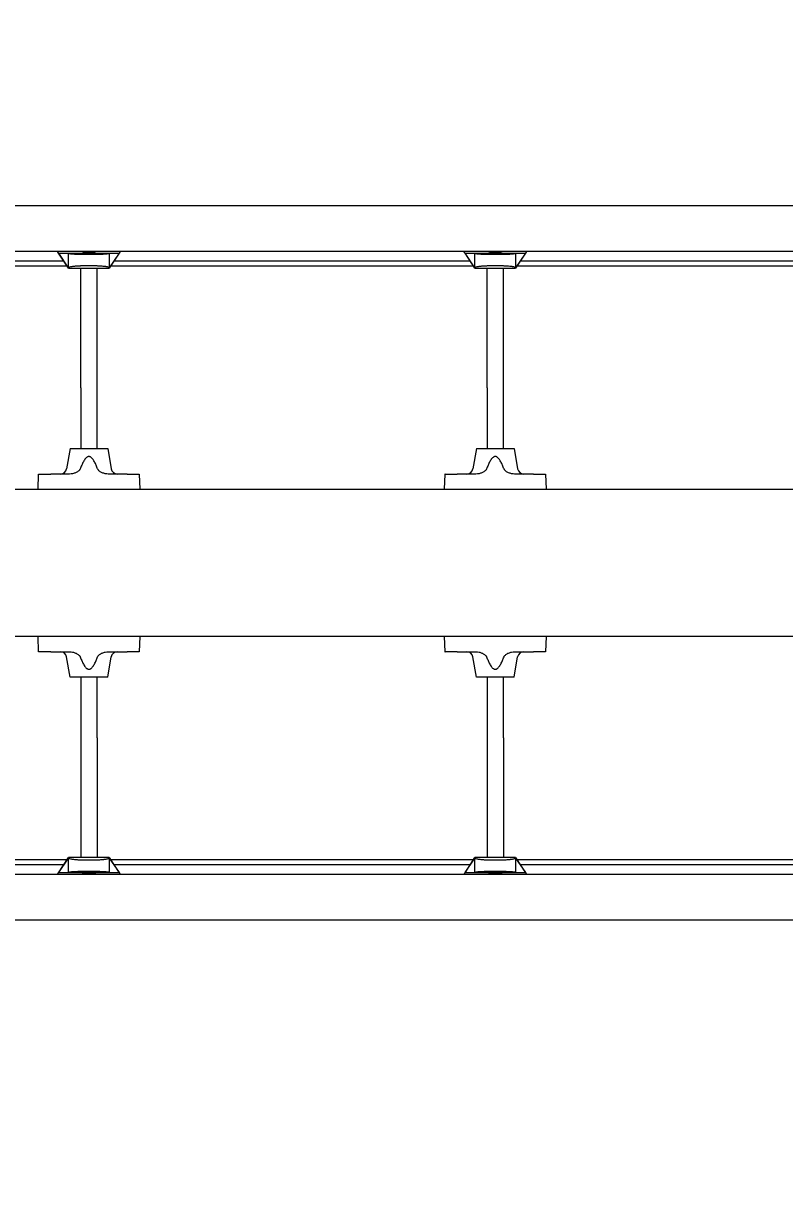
# Model space of a CAD drawing. Extents: x -6675 to 8473, y -8565 to 9458.
# Drawn here: x -1664 to -915, y -226 to 931 of the extents above; entities that cross this region are included whole.
import ezdxf

# ---------------------------------------------------------------- set-up
doc = ezdxf.new("R2010")
doc.units = 0
doc.header["$LTSCALE"] = 5
doc.header["$PDMODE"] = 33
doc.header["$PDSIZE"] = 20
doc.layers.get('Defpoints').update_dxf_attribs({"linetype": 'CONTINUOUS'})
doc.layers.add('Lg_dim', color=7, linetype='CONTINUOUS')
doc.layers.add('Lg_prod', color=40, linetype='CONTINUOUS')
doc.styles.add('LG1', font='arial.ttf', dxfattribs={"height": 185})
doc.dimstyles.new('LG_DIM', dxfattribs={"dimtxt": 185, "dimasz": 120, "dimexe": 50, "dimexo": 1, "dimgap": 50, "dimtad": 0, "dimtih": 1, "dimtoh": 1, "dimdec": 0, "dimrnd": 10, "dimdsep": 46, "dimtxsty": 'LG1', "dimcen": 2.5, "dimclrt": 4, "dimadec": 4, "dimazin": 0, "dimtfac": 1, "dimtdec": 1, "dimtmove": 0, "dimatfit": 3, "dimfxl": 1, "dimtolj": 1, "dimtzin": 0, "dimarcsym": 0})

# ---------------------------------------------------------------- blocks, each defined once
blk = doc.blocks.new('*D5')
at = {"layer": 'Defpoints', "color": 0, "transparency": 16777216}
for p in [(3900, 7859.7), (-2500, -5459.7), (7695.8, -5459.7)]:
    blk.add_point(p, dxfattribs=at)
at = {"layer": 'Lg_dim', "color": 0, "lineweight": -2, "transparency": 16777216}
for p, q in [((3901, 7859.7), (7745.8, 7859.7)), ((7695.8, 7739.7), (7695.8, 3779.3)), ((7695.8, -5339.7), (7695.8, 3130.7)), ((-2499, -5459.7), (7745.8, -5459.7))]:
    blk.add_line(p, q, dxfattribs=at)
at = {"layer": 'Lg_dim', "color": 0, "transparency": 16777216}
for points in [[(7675.8, 7739.7), (7715.8, 7739.7), (7695.8, 7859.7)], [(7675.8, -5339.7), (7715.8, -5339.7), (7695.8, -5459.7)]]:
    blk.add_solid(points, dxfattribs=at)
at = {"layer": 'Lg_dim', "color": 4, "transparency": 16777216, "insert": (7695.8, 3455), "char_height": 185, "attachment_point": 5, "style": 'LG1'}
blk.add_mtext('\\A1;13320 mm\\P [43\'-8 13/16"]', dxfattribs=at)
blk = doc.blocks.new('*D6')
at = {"layer": 'Defpoints', "color": 0, "transparency": 16777216}
for p in [(3300, 5864.7), (-6041.1, -3464.7), (-3100, -3464.7)]:
    blk.add_point(p, dxfattribs=at)
at = {"layer": 'Lg_dim', "color": 0, "lineweight": -2, "transparency": 16777216}
for p, q in [((3299, 5864.7), (-6091.1, 5864.7)), ((-6041.1, 5744.7), (-6041.1, 2570)), ((-6041.1, -3344.7), (-6041.1, 1921.4)), ((-3101, -3464.7), (-6091.1, -3464.7))]:
    blk.add_line(p, q, dxfattribs=at)
at = {"layer": 'Lg_dim', "color": 0, "transparency": 16777216}
for points in [[(-6061.1, 5744.7), (-6021.1, 5744.7), (-6041.1, 5864.7)], [(-6061.1, -3344.7), (-6021.1, -3344.7), (-6041.1, -3464.7)]]:
    blk.add_solid(points, dxfattribs=at)
at = {"layer": 'Lg_dim', "color": 4, "transparency": 16777216, "insert": (-6041.1, 2245.7), "char_height": 185, "attachment_point": 5, "style": 'LG1'}
blk.add_mtext('\\A1;9330 mm\\P [30\'-7 9/16"]', dxfattribs=at)
blk = doc.blocks.new('*D7')
at = {"layer": 'Defpoints', "color": 0, "transparency": 16777216}
for p in [(5382, 8873.4), (-4227.5, -147.5), (5382, -565)]:
    blk.add_point(p, dxfattribs=at)
at = {"layer": 'Lg_dim', "color": 0, "lineweight": -2, "transparency": 16777216}
for p, q in [((-4227.5, -146.5), (-4227.5, 8923.4)), ((5382, -564), (5382, 8923.4)), ((-4107.5, 8873.4), (118.7, 8873.4)), ((5262, 8873.4), (1506.8, 8873.4))]:
    blk.add_line(p, q, dxfattribs=at)
at = {"layer": 'Lg_dim', "color": 0, "transparency": 16777216}
for points in [[(-4107.5, 8893.4), (-4107.5, 8853.4), (-4227.5, 8873.4)], [(5262, 8893.4), (5262, 8853.4), (5382, 8873.4)]]:
    blk.add_solid(points, dxfattribs=at)
at = {"layer": 'Lg_dim', "color": 4, "transparency": 16777216, "insert": (812.7, 8873.4), "char_height": 185, "attachment_point": 5, "style": 'LG1'}
blk.add_mtext('\\A1;9610 mm\\P [31\'-6 5/8"]', dxfattribs=at)

msp = doc.modelspace()

# ---------------------------------------------------------------- linework, layer by layer
at = {"layer": 'Lg_prod', "linetype": 'Continuous', "lineweight": 0}
for p, q in [((-5, 751.5), (-2353.5, 751.5)), ((-5, 706.5), (-2353.5, 706.5)), ((-1629.8, 705), (-1630.8, 706.5)), ((-1569.2, 706.5), (-1570.2, 705)), ((-1229.8, 705), (-1230.8, 706.5)), ((-1169.2, 706.5), (-1170.2, 705)), ((-1624.6, 697), (-1975.4, 697)), ((-1620, 690), (-1629.8, 705)), ((-1629.7, 704.9), (-1629.8, 705)), ((-1629.8, 705), (-1570.2, 705)), ((-1620, 690.5), (-1629.7, 704.9)), ((-1620, 704.7), (-1629.7, 704.9)), ((-1620, 690.5), (-1620, 704.7)), ((-1619.6, 704.6), (-1620, 704.7)), ((-1580, 704.7), (-1580.4, 704.6)), ((-1570.2, 705), (-1580, 690)), ((-1570.3, 704.9), (-1580, 690.5)), ((-1570.3, 704.9), (-1580, 704.7)), ((-1580, 704.7), (-1580, 690.5)), ((-1224.6, 697), (-1575.4, 697)), ((-1570.2, 705), (-1570.3, 704.9)), ((-1220, 690), (-1229.8, 705)), ((-1229.7, 704.9), (-1229.8, 705)), ((-1229.8, 705), (-1170.2, 705)), ((-1220, 690.5), (-1229.7, 704.9)), ((-1220, 704.7), (-1229.7, 704.9)), ((-1220, 690.5), (-1220, 704.7)), ((-1219.6, 704.6), (-1220, 704.7)), ((-1180, 704.7), (-1180.4, 704.6)), ((-1170.2, 705), (-1180, 690)), ((-1170.3, 704.9), (-1180, 690.5)), ((-1170.3, 704.9), (-1180, 704.7)), ((-1180, 704.7), (-1180, 690.5)), ((-824.6, 697), (-1175.4, 697)), ((-1170.2, 705), (-1170.3, 704.9)), ((-1621.3, 692), (-1978.7, 692)), ((-1619.6, 690.9), (-1620, 690.5)), ((-1620, 690), (-1620, 690.5)), ((-1620, 690.5), (-1620, 690.5)), ((-1620, 690), (-1580, 690)), ((-1608, 572.3), (-1608, 690)), ((-1592, 572.3), (-1592, 690)), ((-1580.4, 690.9), (-1580, 690.5)), ((-1580, 690.5), (-1580, 690.5)), ((-1580, 690.5), (-1580, 690)), ((-1221.3, 692), (-1578.7, 692)), ((-1219.6, 690.9), (-1220, 690.5)), ((-1220, 690), (-1220, 690.5)), ((-1220, 690.5), (-1220, 690.5)), ((-1220, 690), (-1180, 690)), ((-1208, 572.3), (-1208, 690)), ((-1192, 572.3), (-1192, 690)), ((-1180.4, 690.9), (-1180, 690.5)), ((-1180, 690.5), (-1180, 690.5)), ((-1180, 690.5), (-1180, 690)), ((-821.3, 692), (-1178.7, 692)), ((-1608, 572.3), (-1608, 512.5)), ((-1592, 512.5), (-1592, 572.3)), ((-1208, 572.3), (-1208, 512.5)), ((-1192, 512.5), (-1192, 572.3)), ((-1618.5, 512.5), (-1622, 492.5)), ((-1618.5, 512.5), (-1600, 512.5)), ((-1600, 512.5), (-1581.5, 512.5)), ((-1581.5, 512.5), (-1578, 492.5)), ((-1218.5, 512.5), (-1222, 492.5)), ((-1218.5, 512.5), (-1200, 512.5)), ((-1200, 512.5), (-1181.5, 512.5)), ((-1181.5, 512.5), (-1178, 492.5)), ((-1650, 472.5), (-1649.5, 487.5)), ((-1619, 487.5), (-1637.5, 487.5)), ((-1562.5, 487.5), (-1581, 487.5)), ((-1550.5, 487.5), (-1550, 472.5)), ((-1250, 472.5), (-1249.5, 487.5)), ((-1219, 487.5), (-1237.5, 487.5)), ((-1162.5, 487.5), (-1181, 487.5)), ((-1150.5, 487.5), (-1150, 472.5)), ((-2242, 472.5), (-158, 472.5)), ((-158, 327.5), (-2242, 327.5)), ((-1649.5, 312.5), (-1650, 327.5)), ((-1550, 327.5), (-1550.5, 312.5)), ((-1249.5, 312.5), (-1250, 327.5)), ((-1150, 327.5), (-1150.5, 312.5)), ((-1637.5, 312.5), (-1619, 312.5)), ((-1581, 312.5), (-1562.5, 312.5)), ((-1237.5, 312.5), (-1219, 312.5)), ((-1181, 312.5), (-1162.5, 312.5)), ((-1618.5, 287.5), (-1622, 307.5)), ((-1581.5, 287.5), (-1578, 307.5)), ((-1218.5, 287.5), (-1222, 307.5)), ((-1181.5, 287.5), (-1178, 307.5)), ((-1600, 287.5), (-1618.5, 287.5)), ((-1608, 287.5), (-1608, 227.7)), ((-1581.5, 287.5), (-1600, 287.5)), ((-1592, 227.7), (-1592, 287.5)), ((-1200, 287.5), (-1218.5, 287.5)), ((-1208, 287.5), (-1208, 227.7)), ((-1181.5, 287.5), (-1200, 287.5)), ((-1192, 227.7), (-1192, 287.5)), ((-1608, 227.7), (-1608, 110)), ((-1592, 227.7), (-1592, 110)), ((-1208, 227.7), (-1208, 110)), ((-1192, 227.7), (-1192, 110)), ((-1978.7, 108), (-1621.3, 108)), ((-1629.8, 95), (-1620, 110)), ((-1629.7, 95.1), (-1620, 109.5)), ((-1580, 110), (-1620, 110)), ((-1620, 109.5), (-1620, 110)), ((-1620, 95.3), (-1620, 109.5)), ((-1619.6, 109.1), (-1620, 109.5)), ((-1620, 109.5), (-1620, 109.5)), ((-1580.4, 109.1), (-1580, 109.5)), ((-1580, 110), (-1570.2, 95)), ((-1580, 110), (-1580, 109.5)), ((-1580, 109.5), (-1580, 95.3)), ((-1580, 109.5), (-1570.3, 95.1)), ((-1580, 109.5), (-1580, 109.5)), ((-1578.7, 108), (-1221.3, 108)), ((-1229.8, 95), (-1220, 110)), ((-1229.7, 95.1), (-1220, 109.5)), ((-1180, 110), (-1220, 110)), ((-1220, 109.5), (-1220, 110)), ((-1220, 95.3), (-1220, 109.5)), ((-1219.6, 109.1), (-1220, 109.5)), ((-1220, 109.5), (-1220, 109.5)), ((-1180.4, 109.1), (-1180, 109.5)), ((-1180, 110), (-1170.2, 95)), ((-1180, 110), (-1180, 109.5)), ((-1180, 109.5), (-1180, 95.3)), ((-1180, 109.5), (-1170.3, 95.1)), ((-1180, 109.5), (-1180, 109.5)), ((-1178.7, 108), (-821.3, 108)), ((-2353.5, 93.5), (-5, 93.5)), ((-1975.4, 103), (-1624.6, 103)), ((-1630.8, 93.5), (-1629.8, 95)), ((-1629.8, 95), (-1629.7, 95.1)), ((-1570.2, 95), (-1629.8, 95)), ((-1629.7, 95.1), (-1620, 95.3)), ((-1620, 95.3), (-1619.6, 95.4)), ((-1580.4, 95.4), (-1580, 95.3)), ((-1580, 95.3), (-1570.3, 95.1)), ((-1575.4, 103), (-1224.6, 103)), ((-1570.3, 95.1), (-1570.2, 95)), ((-1570.2, 95), (-1569.2, 93.5)), ((-1230.8, 93.5), (-1229.8, 95)), ((-1229.8, 95), (-1229.7, 95.1)), ((-1170.2, 95), (-1229.8, 95)), ((-1229.7, 95.1), (-1220, 95.3)), ((-1220, 95.3), (-1219.6, 95.4)), ((-1180.4, 95.4), (-1180, 95.3)), ((-1180, 95.3), (-1170.3, 95.1)), ((-1175.4, 103), (-824.6, 103)), ((-1170.3, 95.1), (-1170.2, 95)), ((-1170.2, 95), (-1169.2, 93.5)), ((-2353.5, 48.5), (-5, 48.5))]:
    msp.add_line(p, q, dxfattribs=at)
for centre, radius, start, end in [((-1600, 721), 16, 245.0691, 270), ((-1600, 721), 15.5, 249.2942, 270), ((-1600, 721), 15.5, 270, 290.7058), ((-1600, 721), 16, 270, 294.9309), ((-1200, 721), 16, 245.0691, 270), ((-1200, 721), 15.5, 249.2942, 270), ((-1200, 721), 15.5, 270, 290.7058), ((-1200, 721), 16, 270, 294.9309), ((-1627.9, 493.5), 6, 270, 350), ((-1572.1, 493.5), 6, 190, 270), ((-1227.9, 493.5), 6, 270, 350), ((-1172.1, 493.5), 6, 190, 270), ((-1627.9, 306.5), 6, 10, 90), ((-1572.1, 306.5), 6, 90, 170), ((-1227.9, 306.5), 6, 10, 90), ((-1172.1, 306.5), 6, 90, 170), ((-1600, 79), 16, 90, 114.9309), ((-1600, 79), 15.5, 90, 110.7058), ((-1600, 79), 16, 65.0691, 90), ((-1600, 79), 15.5, 69.2942, 90), ((-1200, 79), 16, 90, 114.9309), ((-1200, 79), 15.5, 90, 110.7058), ((-1200, 79), 16, 65.0691, 90), ((-1200, 79), 15.5, 69.2942, 90)]:
    msp.add_arc(centre, radius, start, end, dxfattribs=at)
for points, knots in [([(-1619.6, 704.6), (-1619.5, 704.5), (-1619.3, 704.5), (-1618.8, 704.4), (-1618.5, 704.4), (-1617.8, 704.3), (-1617.3, 704.3), (-1616.4, 704.2), (-1615.8, 704.1), (-1614.5, 704.1), (-1613.8, 704), (-1612.5, 704), (-1612.1, 704), (-1611.1, 703.9), (-1610.6, 703.9), (-1609.4, 703.9), (-1608.8, 703.9), (-1607.8, 703.9), (-1607.4, 703.8), (-1606.7, 703.8), (-1606.3, 703.8), (-1605.4, 703.8), (-1605, 703.8), (-1604.1, 703.8), (-1603.6, 703.8), (-1602.7, 703.8), (-1602.1, 703.8), (-1601.3, 703.8), (-1601.1, 703.8), (-1600.5, 703.8), (-1600.3, 703.8), (-1600, 703.8)], [0.01047501, 0.01047501, 0.01047501, 0.01047501, 0.01693541, 0.01693541, 0.02339581, 0.02339581, 0.02985621, 0.02985621, 0.03631661, 0.03631661, 0.04277702, 0.04277702, 0.04600722, 0.04600722, 0.04923742, 0.04923742, 0.05246762, 0.05246762, 0.05408272, 0.05408272, 0.05569782, 0.05569782, 0.05731292, 0.05731292, 0.05892802, 0.05892802, 0.06054312, 0.06054312, 0.06135067, 0.06135067, 0.06215822, 0.06215822, 0.06215822, 0.06215822]), ([(-1600, 703.8), (-1599.7, 703.8), (-1599.5, 703.8), (-1598.9, 703.8), (-1598.6, 703.8), (-1597.8, 703.8), (-1597.3, 703.8), (-1596.6, 703.8), (-1596.3, 703.8), (-1595.9, 703.8), (-1595.6, 703.8), (-1594.9, 703.8), (-1594.5, 703.8), (-1593.7, 703.8), (-1593.3, 703.8), (-1592.5, 703.8), (-1592.2, 703.9), (-1591.2, 703.9), (-1590.5, 703.9), (-1589.4, 703.9), (-1588.9, 703.9), (-1587.9, 704), (-1587.4, 704), (-1586.2, 704), (-1585.4, 704.1), (-1584.2, 704.1), (-1583.6, 704.2), (-1582.9, 704.2), (-1582.7, 704.3), (-1582.2, 704.3), (-1582.1, 704.3), (-1581.2, 704.4), (-1580.7, 704.5), (-1580.4, 704.6)], [0.06215822, 0.06215822, 0.06215822, 0.06215822, 0.0629713, 0.0629713, 0.06378437, 0.06378437, 0.06541052, 0.06541052, 0.0662236, 0.0662236, 0.06703667, 0.06703667, 0.06866282, 0.06866282, 0.07028897, 0.07028897, 0.07191512, 0.07191512, 0.07516742, 0.07516742, 0.07841972, 0.07841972, 0.08167202, 0.08167202, 0.08817662, 0.08817662, 0.09468122, 0.09468122, 0.09793352, 0.09793352, 0.10118582, 0.10118582, 0.11419502, 0.11419502, 0.11419502, 0.11419502]), ([(-1219.6, 704.6), (-1219.5, 704.5), (-1219.3, 704.5), (-1218.8, 704.4), (-1218.5, 704.4), (-1217.8, 704.3), (-1217.3, 704.3), (-1216.4, 704.2), (-1215.8, 704.1), (-1214.5, 704.1), (-1213.8, 704), (-1212.5, 704), (-1212.1, 704), (-1211.1, 703.9), (-1210.6, 703.9), (-1209.4, 703.9), (-1208.8, 703.9), (-1207.8, 703.9), (-1207.4, 703.8), (-1206.7, 703.8), (-1206.3, 703.8), (-1205.4, 703.8), (-1205, 703.8), (-1204.1, 703.8), (-1203.6, 703.8), (-1202.7, 703.8), (-1202.1, 703.8), (-1201.3, 703.8), (-1201.1, 703.8), (-1200.5, 703.8), (-1200.3, 703.8), (-1200, 703.8)], [0.01047501, 0.01047501, 0.01047501, 0.01047501, 0.01693541, 0.01693541, 0.02339581, 0.02339581, 0.02985621, 0.02985621, 0.03631661, 0.03631661, 0.04277702, 0.04277702, 0.04600722, 0.04600722, 0.04923742, 0.04923742, 0.05246762, 0.05246762, 0.05408272, 0.05408272, 0.05569782, 0.05569782, 0.05731292, 0.05731292, 0.05892802, 0.05892802, 0.06054312, 0.06054312, 0.06135067, 0.06135067, 0.06215822, 0.06215822, 0.06215822, 0.06215822]), ([(-1200, 703.8), (-1199.7, 703.8), (-1199.5, 703.8), (-1198.9, 703.8), (-1198.6, 703.8), (-1197.8, 703.8), (-1197.3, 703.8), (-1196.6, 703.8), (-1196.3, 703.8), (-1195.9, 703.8), (-1195.6, 703.8), (-1194.9, 703.8), (-1194.5, 703.8), (-1193.7, 703.8), (-1193.3, 703.8), (-1192.5, 703.8), (-1192.2, 703.9), (-1191.2, 703.9), (-1190.5, 703.9), (-1189.4, 703.9), (-1188.9, 703.9), (-1187.9, 704), (-1187.4, 704), (-1186.2, 704), (-1185.4, 704.1), (-1184.2, 704.1), (-1183.6, 704.2), (-1182.9, 704.2), (-1182.7, 704.3), (-1182.2, 704.3), (-1182.1, 704.3), (-1181.2, 704.4), (-1180.7, 704.5), (-1180.4, 704.6)], [0.06215822, 0.06215822, 0.06215822, 0.06215822, 0.0629713, 0.0629713, 0.06378437, 0.06378437, 0.06541052, 0.06541052, 0.0662236, 0.0662236, 0.06703667, 0.06703667, 0.06866282, 0.06866282, 0.07028897, 0.07028897, 0.07191512, 0.07191512, 0.07516742, 0.07516742, 0.07841972, 0.07841972, 0.08167202, 0.08167202, 0.08817662, 0.08817662, 0.09468122, 0.09468122, 0.09793352, 0.09793352, 0.10118582, 0.10118582, 0.11419502, 0.11419502, 0.11419502, 0.11419502]), ([(-1600, 692.4), (-1600.5, 692.4), (-1601.1, 692.4), (-1601.9, 692.4), (-1602.1, 692.4), (-1602.7, 692.4), (-1602.9, 692.4), (-1603.6, 692.4), (-1604.1, 692.4), (-1604.8, 692.4), (-1605, 692.4), (-1605.5, 692.4), (-1605.7, 692.4), (-1606.7, 692.3), (-1607.4, 692.3), (-1608.5, 692.3), (-1608.8, 692.2), (-1609.4, 692.2), (-1609.7, 692.2), (-1610.6, 692.2), (-1611.1, 692.1), (-1612.1, 692.1), (-1612.5, 692), (-1613.4, 692), (-1613.8, 691.9), (-1614.5, 691.8), (-1614.8, 691.8), (-1615.8, 691.7), (-1616.4, 691.6), (-1617.3, 691.5), (-1617.8, 691.4), (-1618.8, 691.2), (-1619.3, 691), (-1619.6, 690.9)], [0.06175443, 0.06175443, 0.06175443, 0.06175443, 0.06334678, 0.06334678, 0.06414295, 0.06414295, 0.06493913, 0.06493913, 0.06653147, 0.06653147, 0.06732765, 0.06732765, 0.06812382, 0.06812382, 0.07130852, 0.07130852, 0.07290086, 0.07290086, 0.07449321, 0.07449321, 0.0776779, 0.0776779, 0.0808626, 0.0808626, 0.08404729, 0.08404729, 0.08723199, 0.08723199, 0.09360138, 0.09360138, 0.09997077, 0.09997077, 0.11270954, 0.11270954, 0.11270954, 0.11270954]), ([(-1580.4, 690.9), (-1580.7, 691), (-1581.2, 691.2), (-1582.2, 691.4), (-1582.6, 691.5), (-1583.4, 691.6), (-1583.6, 691.6), (-1584.2, 691.7), (-1584.5, 691.7), (-1585.4, 691.8), (-1586.2, 691.9), (-1587.4, 692), (-1587.9, 692.1), (-1588.8, 692.1), (-1589.4, 692.2), (-1590.2, 692.2), (-1590.5, 692.2), (-1591.1, 692.2), (-1591.5, 692.3), (-1592.5, 692.3), (-1593.2, 692.3), (-1594.5, 692.4), (-1594.9, 692.4), (-1595.8, 692.4), (-1596.3, 692.4), (-1597.1, 692.4), (-1597.3, 692.4), (-1597.8, 692.4), (-1598.1, 692.4), (-1598.6, 692.4), (-1598.9, 692.4), (-1599.4, 692.4), (-1599.7, 692.4), (-1600, 692.4)], [0.01043898, 0.01043898, 0.01043898, 0.01043898, 0.02326784, 0.02326784, 0.02968227, 0.02968227, 0.03288949, 0.03288949, 0.03609671, 0.03609671, 0.04251114, 0.04251114, 0.04571835, 0.04571835, 0.04892557, 0.04892557, 0.05052918, 0.05052918, 0.05213278, 0.05213278, 0.05534, 0.05534, 0.05694361, 0.05694361, 0.05854722, 0.05854722, 0.05934902, 0.05934902, 0.06015082, 0.06015082, 0.06095263, 0.06095263, 0.06175443, 0.06175443, 0.06175443, 0.06175443]), ([(-1200, 692.4), (-1200.5, 692.4), (-1201.1, 692.4), (-1201.9, 692.4), (-1202.1, 692.4), (-1202.7, 692.4), (-1202.9, 692.4), (-1203.6, 692.4), (-1204.1, 692.4), (-1204.8, 692.4), (-1205, 692.4), (-1205.5, 692.4), (-1205.7, 692.4), (-1206.7, 692.3), (-1207.4, 692.3), (-1208.5, 692.3), (-1208.8, 692.2), (-1209.4, 692.2), (-1209.7, 692.2), (-1210.6, 692.2), (-1211.1, 692.1), (-1212.1, 692.1), (-1212.5, 692), (-1213.4, 692), (-1213.8, 691.9), (-1214.5, 691.8), (-1214.8, 691.8), (-1215.8, 691.7), (-1216.4, 691.6), (-1217.3, 691.5), (-1217.8, 691.4), (-1218.8, 691.2), (-1219.3, 691), (-1219.6, 690.9)], [0.06175443, 0.06175443, 0.06175443, 0.06175443, 0.06334678, 0.06334678, 0.06414295, 0.06414295, 0.06493913, 0.06493913, 0.06653147, 0.06653147, 0.06732765, 0.06732765, 0.06812382, 0.06812382, 0.07130852, 0.07130852, 0.07290086, 0.07290086, 0.07449321, 0.07449321, 0.0776779, 0.0776779, 0.0808626, 0.0808626, 0.08404729, 0.08404729, 0.08723199, 0.08723199, 0.09360138, 0.09360138, 0.09997077, 0.09997077, 0.11270954, 0.11270954, 0.11270954, 0.11270954]), ([(-1180.4, 690.9), (-1180.7, 691), (-1181.2, 691.2), (-1182.2, 691.4), (-1182.6, 691.5), (-1183.4, 691.6), (-1183.6, 691.6), (-1184.2, 691.7), (-1184.5, 691.7), (-1185.4, 691.8), (-1186.2, 691.9), (-1187.4, 692), (-1187.9, 692.1), (-1188.8, 692.1), (-1189.4, 692.2), (-1190.2, 692.2), (-1190.5, 692.2), (-1191.1, 692.2), (-1191.5, 692.3), (-1192.5, 692.3), (-1193.2, 692.3), (-1194.5, 692.4), (-1194.9, 692.4), (-1195.8, 692.4), (-1196.3, 692.4), (-1197.1, 692.4), (-1197.3, 692.4), (-1197.8, 692.4), (-1198.1, 692.4), (-1198.6, 692.4), (-1198.9, 692.4), (-1199.4, 692.4), (-1199.7, 692.4), (-1200, 692.4)], [0.01043898, 0.01043898, 0.01043898, 0.01043898, 0.02326784, 0.02326784, 0.02968227, 0.02968227, 0.03288949, 0.03288949, 0.03609671, 0.03609671, 0.04251114, 0.04251114, 0.04571835, 0.04571835, 0.04892557, 0.04892557, 0.05052918, 0.05052918, 0.05213278, 0.05213278, 0.05534, 0.05534, 0.05694361, 0.05694361, 0.05854722, 0.05854722, 0.05934902, 0.05934902, 0.06015082, 0.06015082, 0.06095263, 0.06095263, 0.06175443, 0.06175443, 0.06175443, 0.06175443]), ([(-1600, 504.7), (-1600.2, 504.7), (-1600.3, 504.7), (-1600.7, 504.6), (-1600.8, 504.6), (-1601.1, 504.5), (-1601.3, 504.4), (-1601.6, 504.3), (-1601.7, 504.2), (-1602.1, 503.9), (-1602.4, 503.7), (-1602.9, 503.3), (-1603.1, 503), (-1603.7, 502.3), (-1604.1, 501.8), (-1604.8, 500.7), (-1605.1, 500.1), (-1606.1, 498.4), (-1606.6, 497.2), (-1607.6, 494.9), (-1608.1, 493.7), (-1608.6, 492.5)], [0.0215087, 0.0215087, 0.0215087, 0.0215087, 0.02199305, 0.02199305, 0.0224774, 0.0224774, 0.02296175, 0.02296175, 0.0234461, 0.0234461, 0.0244148, 0.0244148, 0.0253835, 0.0253835, 0.0273209, 0.0273209, 0.0292583, 0.0292583, 0.0331331, 0.0331331, 0.03700791, 0.03700791, 0.03700791, 0.03700791]), ([(-1591.4, 492.5), (-1591.9, 493.7), (-1592.4, 494.9), (-1593.4, 497.3), (-1593.9, 498.4), (-1594.9, 500.1), (-1595.2, 500.7), (-1595.7, 501.5), (-1595.9, 501.8), (-1596.3, 502.3), (-1596.5, 502.5), (-1596.9, 503), (-1597.1, 503.3), (-1597.6, 503.7), (-1597.9, 503.9), (-1598.4, 504.3), (-1598.7, 504.4), (-1599.2, 504.6), (-1599.4, 504.6), (-1599.7, 504.7), (-1599.8, 504.7), (-1600, 504.7)], [0.0059664, 0.0059664, 0.0059664, 0.0059664, 0.00985198, 0.00985198, 0.01373755, 0.01373755, 0.01568034, 0.01568034, 0.01665173, 0.01665173, 0.01762312, 0.01762312, 0.01859452, 0.01859452, 0.01956591, 0.01956591, 0.0205373, 0.0205373, 0.021023, 0.021023, 0.0215087, 0.0215087, 0.0215087, 0.0215087]), ([(-1200, 504.7), (-1200.2, 504.7), (-1200.3, 504.7), (-1200.7, 504.6), (-1200.8, 504.6), (-1201.1, 504.5), (-1201.3, 504.4), (-1201.6, 504.3), (-1201.7, 504.2), (-1202.1, 503.9), (-1202.4, 503.7), (-1202.9, 503.3), (-1203.1, 503), (-1203.7, 502.3), (-1204.1, 501.8), (-1204.8, 500.7), (-1205.1, 500.1), (-1206.1, 498.4), (-1206.6, 497.2), (-1207.6, 494.9), (-1208.1, 493.7), (-1208.6, 492.5)], [0.0215087, 0.0215087, 0.0215087, 0.0215087, 0.02199305, 0.02199305, 0.0224774, 0.0224774, 0.02296175, 0.02296175, 0.0234461, 0.0234461, 0.0244148, 0.0244148, 0.0253835, 0.0253835, 0.0273209, 0.0273209, 0.0292583, 0.0292583, 0.0331331, 0.0331331, 0.03700791, 0.03700791, 0.03700791, 0.03700791]), ([(-1191.4, 492.5), (-1191.9, 493.7), (-1192.4, 494.9), (-1193.4, 497.3), (-1193.9, 498.4), (-1194.9, 500.1), (-1195.2, 500.7), (-1195.7, 501.5), (-1195.9, 501.8), (-1196.3, 502.3), (-1196.5, 502.5), (-1196.9, 503), (-1197.1, 503.3), (-1197.6, 503.7), (-1197.9, 503.9), (-1198.4, 504.3), (-1198.7, 504.4), (-1199.2, 504.6), (-1199.4, 504.6), (-1199.7, 504.7), (-1199.8, 504.7), (-1200, 504.7)], [0.0059664, 0.0059664, 0.0059664, 0.0059664, 0.00985198, 0.00985198, 0.01373755, 0.01373755, 0.01568034, 0.01568034, 0.01665173, 0.01665173, 0.01762312, 0.01762312, 0.01859452, 0.01859452, 0.01956591, 0.01956591, 0.0205373, 0.0205373, 0.021023, 0.021023, 0.0215087, 0.0215087, 0.0215087, 0.0215087]), ([(-1608.6, 492.5), (-1608.6, 492.2), (-1608.8, 492), (-1609, 491.6), (-1609.2, 491.4), (-1609.7, 490.8), (-1610.1, 490.5), (-1610.9, 489.9), (-1611.4, 489.6), (-1612.2, 489.1), (-1612.7, 488.9), (-1613.6, 488.5), (-1614.1, 488.4), (-1615, 488.1), (-1615.5, 487.9), (-1617, 487.6), (-1618, 487.5), (-1619, 487.5)], [0, 0, 0, 0, 0.00075467, 0.00075467, 0.00150935, 0.00150935, 0.0030187, 0.0030187, 0.00452805, 0.00452805, 0.00603739, 0.00603739, 0.00754674, 0.00754674, 0.00905609, 0.00905609, 0.01207479, 0.01207479, 0.01207479, 0.01207479]), ([(-1581, 487.5), (-1582, 487.5), (-1583, 487.6), (-1584.5, 487.9), (-1585, 488.1), (-1585.9, 488.4), (-1586.4, 488.5), (-1587.3, 488.9), (-1587.8, 489.1), (-1588.6, 489.6), (-1589.1, 489.9), (-1589.9, 490.5), (-1590.3, 490.8), (-1590.8, 491.4), (-1590.9, 491.6), (-1591.2, 492), (-1591.4, 492.2), (-1591.4, 492.5)], [0, 0, 0, 0, 0.00300119, 0.00300119, 0.00450179, 0.00450179, 0.00600239, 0.00600239, 0.00750298, 0.00750298, 0.00900358, 0.00900358, 0.01050418, 0.01050418, 0.01125447, 0.01125447, 0.01200477, 0.01200477, 0.01200477, 0.01200477]), ([(-1208.6, 492.5), (-1208.6, 492.2), (-1208.8, 492), (-1209, 491.6), (-1209.2, 491.4), (-1209.7, 490.8), (-1210.1, 490.5), (-1210.9, 489.9), (-1211.4, 489.6), (-1212.2, 489.1), (-1212.7, 488.9), (-1213.6, 488.5), (-1214.1, 488.4), (-1215, 488.1), (-1215.5, 487.9), (-1217, 487.6), (-1218, 487.5), (-1219, 487.5)], [0, 0, 0, 0, 0.00075467, 0.00075467, 0.00150935, 0.00150935, 0.0030187, 0.0030187, 0.00452805, 0.00452805, 0.00603739, 0.00603739, 0.00754674, 0.00754674, 0.00905609, 0.00905609, 0.01207479, 0.01207479, 0.01207479, 0.01207479]), ([(-1181, 487.5), (-1182, 487.5), (-1183, 487.6), (-1184.5, 487.9), (-1185, 488.1), (-1185.9, 488.4), (-1186.4, 488.5), (-1187.3, 488.9), (-1187.8, 489.1), (-1188.6, 489.6), (-1189.1, 489.9), (-1189.9, 490.5), (-1190.3, 490.8), (-1190.8, 491.4), (-1190.9, 491.6), (-1191.2, 492), (-1191.4, 492.2), (-1191.4, 492.5)], [0, 0, 0, 0, 0.00300119, 0.00300119, 0.00450179, 0.00450179, 0.00600239, 0.00600239, 0.00750298, 0.00750298, 0.00900358, 0.00900358, 0.01050418, 0.01050418, 0.01125447, 0.01125447, 0.01200477, 0.01200477, 0.01200477, 0.01200477]), ([(-1619, 312.5), (-1618, 312.5), (-1617, 312.4), (-1615.5, 312.1), (-1615, 311.9), (-1614.1, 311.6), (-1613.6, 311.5), (-1612.7, 311.1), (-1612.2, 310.9), (-1611.4, 310.4), (-1610.9, 310.1), (-1610.1, 309.5), (-1609.7, 309.2), (-1609.2, 308.6), (-1609.1, 308.4), (-1608.8, 308), (-1608.6, 307.8), (-1608.6, 307.5)], [0, 0, 0, 0, 0.00300119, 0.00300119, 0.00450179, 0.00450179, 0.00600239, 0.00600239, 0.00750298, 0.00750298, 0.00900358, 0.00900358, 0.01050418, 0.01050418, 0.01125447, 0.01125447, 0.01200477, 0.01200477, 0.01200477, 0.01200477]), ([(-1591.4, 307.5), (-1591.4, 307.8), (-1591.2, 308), (-1591, 308.4), (-1590.8, 308.6), (-1590.3, 309.2), (-1589.9, 309.5), (-1589.1, 310.1), (-1588.6, 310.4), (-1587.8, 310.9), (-1587.3, 311.1), (-1586.4, 311.5), (-1585.9, 311.6), (-1585, 311.9), (-1584.5, 312.1), (-1583, 312.4), (-1582, 312.5), (-1581, 312.5)], [0, 0, 0, 0, 0.00075467, 0.00075467, 0.00150935, 0.00150935, 0.0030187, 0.0030187, 0.00452805, 0.00452805, 0.00603739, 0.00603739, 0.00754674, 0.00754674, 0.00905609, 0.00905609, 0.01207479, 0.01207479, 0.01207479, 0.01207479]), ([(-1219, 312.5), (-1218, 312.5), (-1217, 312.4), (-1215.5, 312.1), (-1215, 311.9), (-1214.1, 311.6), (-1213.6, 311.5), (-1212.7, 311.1), (-1212.2, 310.9), (-1211.4, 310.4), (-1210.9, 310.1), (-1210.1, 309.5), (-1209.7, 309.2), (-1209.2, 308.6), (-1209.1, 308.4), (-1208.8, 308), (-1208.6, 307.8), (-1208.6, 307.5)], [0, 0, 0, 0, 0.00300119, 0.00300119, 0.00450179, 0.00450179, 0.00600239, 0.00600239, 0.00750298, 0.00750298, 0.00900358, 0.00900358, 0.01050418, 0.01050418, 0.01125447, 0.01125447, 0.01200477, 0.01200477, 0.01200477, 0.01200477]), ([(-1191.4, 307.5), (-1191.4, 307.8), (-1191.2, 308), (-1191, 308.4), (-1190.8, 308.6), (-1190.3, 309.2), (-1189.9, 309.5), (-1189.1, 310.1), (-1188.6, 310.4), (-1187.8, 310.9), (-1187.3, 311.1), (-1186.4, 311.5), (-1185.9, 311.6), (-1185, 311.9), (-1184.5, 312.1), (-1183, 312.4), (-1182, 312.5), (-1181, 312.5)], [0, 0, 0, 0, 0.00075467, 0.00075467, 0.00150935, 0.00150935, 0.0030187, 0.0030187, 0.00452805, 0.00452805, 0.00603739, 0.00603739, 0.00754674, 0.00754674, 0.00905609, 0.00905609, 0.01207479, 0.01207479, 0.01207479, 0.01207479]), ([(-1608.6, 307.5), (-1608.1, 306.3), (-1607.6, 305.1), (-1606.6, 302.7), (-1606.1, 301.6), (-1605.1, 299.9), (-1604.8, 299.3), (-1604.3, 298.5), (-1604.1, 298.2), (-1603.7, 297.7), (-1603.5, 297.5), (-1603.1, 297), (-1602.9, 296.7), (-1602.4, 296.3), (-1602.1, 296.1), (-1601.6, 295.7), (-1601.3, 295.6), (-1600.8, 295.4), (-1600.6, 295.4), (-1600.3, 295.3), (-1600.2, 295.3), (-1600, 295.3)], [0.0059664, 0.0059664, 0.0059664, 0.0059664, 0.00985198, 0.00985198, 0.01373755, 0.01373755, 0.01568034, 0.01568034, 0.01665173, 0.01665173, 0.01762312, 0.01762312, 0.01859452, 0.01859452, 0.01956591, 0.01956591, 0.0205373, 0.0205373, 0.021023, 0.021023, 0.0215087, 0.0215087, 0.0215087, 0.0215087]), ([(-1600, 295.3), (-1599.8, 295.3), (-1599.7, 295.3), (-1599.3, 295.4), (-1599.2, 295.4), (-1598.9, 295.5), (-1598.7, 295.6), (-1598.4, 295.7), (-1598.3, 295.8), (-1597.9, 296.1), (-1597.6, 296.3), (-1597.1, 296.7), (-1596.9, 297), (-1596.3, 297.7), (-1595.9, 298.2), (-1595.2, 299.3), (-1594.9, 299.9), (-1593.9, 301.6), (-1593.4, 302.8), (-1592.4, 305.1), (-1591.9, 306.3), (-1591.4, 307.5)], [0.0215087, 0.0215087, 0.0215087, 0.0215087, 0.02199305, 0.02199305, 0.0224774, 0.0224774, 0.02296175, 0.02296175, 0.0234461, 0.0234461, 0.0244148, 0.0244148, 0.0253835, 0.0253835, 0.0273209, 0.0273209, 0.0292583, 0.0292583, 0.0331331, 0.0331331, 0.03700791, 0.03700791, 0.03700791, 0.03700791]), ([(-1208.6, 307.5), (-1208.1, 306.3), (-1207.6, 305.1), (-1206.6, 302.7), (-1206.1, 301.6), (-1205.1, 299.9), (-1204.8, 299.3), (-1204.3, 298.5), (-1204.1, 298.2), (-1203.7, 297.7), (-1203.5, 297.5), (-1203.1, 297), (-1202.9, 296.7), (-1202.4, 296.3), (-1202.1, 296.1), (-1201.6, 295.7), (-1201.3, 295.6), (-1200.8, 295.4), (-1200.6, 295.4), (-1200.3, 295.3), (-1200.2, 295.3), (-1200, 295.3)], [0.0059664, 0.0059664, 0.0059664, 0.0059664, 0.00985198, 0.00985198, 0.01373755, 0.01373755, 0.01568034, 0.01568034, 0.01665173, 0.01665173, 0.01762312, 0.01762312, 0.01859452, 0.01859452, 0.01956591, 0.01956591, 0.0205373, 0.0205373, 0.021023, 0.021023, 0.0215087, 0.0215087, 0.0215087, 0.0215087]), ([(-1200, 295.3), (-1199.8, 295.3), (-1199.7, 295.3), (-1199.3, 295.4), (-1199.2, 295.4), (-1198.9, 295.5), (-1198.7, 295.6), (-1198.4, 295.7), (-1198.3, 295.8), (-1197.9, 296.1), (-1197.6, 296.3), (-1197.1, 296.7), (-1196.9, 297), (-1196.3, 297.7), (-1195.9, 298.2), (-1195.2, 299.3), (-1194.9, 299.9), (-1193.9, 301.6), (-1193.4, 302.8), (-1192.4, 305.1), (-1191.9, 306.3), (-1191.4, 307.5)], [0.0215087, 0.0215087, 0.0215087, 0.0215087, 0.02199305, 0.02199305, 0.0224774, 0.0224774, 0.02296175, 0.02296175, 0.0234461, 0.0234461, 0.0244148, 0.0244148, 0.0253835, 0.0253835, 0.0273209, 0.0273209, 0.0292583, 0.0292583, 0.0331331, 0.0331331, 0.03700791, 0.03700791, 0.03700791, 0.03700791]), ([(-1619.6, 109.1), (-1619.3, 109), (-1618.8, 108.8), (-1617.8, 108.6), (-1617.4, 108.5), (-1616.6, 108.4), (-1616.4, 108.4), (-1615.8, 108.3), (-1615.5, 108.3), (-1614.6, 108.2), (-1613.8, 108.1), (-1612.6, 108), (-1612.1, 107.9), (-1611.2, 107.9), (-1610.6, 107.8), (-1609.8, 107.8), (-1609.5, 107.8), (-1608.9, 107.8), (-1608.5, 107.7), (-1607.5, 107.7), (-1606.8, 107.7), (-1605.5, 107.6), (-1605.1, 107.6), (-1604.2, 107.6), (-1603.7, 107.6), (-1602.9, 107.6), (-1602.7, 107.6), (-1602.2, 107.6), (-1601.9, 107.6), (-1601.4, 107.6), (-1601.1, 107.6), (-1600.6, 107.6), (-1600.3, 107.6), (-1600, 107.6)], [0.01043898, 0.01043898, 0.01043898, 0.01043898, 0.02326784, 0.02326784, 0.02968227, 0.02968227, 0.03288949, 0.03288949, 0.03609671, 0.03609671, 0.04251114, 0.04251114, 0.04571835, 0.04571835, 0.04892557, 0.04892557, 0.05052918, 0.05052918, 0.05213278, 0.05213278, 0.05534, 0.05534, 0.05694361, 0.05694361, 0.05854722, 0.05854722, 0.05934902, 0.05934902, 0.06015082, 0.06015082, 0.06095263, 0.06095263, 0.06175443, 0.06175443, 0.06175443, 0.06175443]), ([(-1600, 107.6), (-1599.5, 107.6), (-1598.9, 107.6), (-1598.1, 107.6), (-1597.9, 107.6), (-1597.3, 107.6), (-1597.1, 107.6), (-1596.4, 107.6), (-1595.9, 107.6), (-1595.2, 107.6), (-1595, 107.6), (-1594.5, 107.6), (-1594.3, 107.6), (-1593.3, 107.7), (-1592.6, 107.7), (-1591.5, 107.7), (-1591.2, 107.8), (-1590.6, 107.8), (-1590.3, 107.8), (-1589.4, 107.8), (-1588.9, 107.9), (-1587.9, 107.9), (-1587.5, 108), (-1586.6, 108), (-1586.2, 108.1), (-1585.5, 108.2), (-1585.2, 108.2), (-1584.2, 108.3), (-1583.6, 108.4), (-1582.7, 108.5), (-1582.2, 108.6), (-1581.2, 108.8), (-1580.7, 109), (-1580.4, 109.1)], [0.06175443, 0.06175443, 0.06175443, 0.06175443, 0.06334678, 0.06334678, 0.06414295, 0.06414295, 0.06493913, 0.06493913, 0.06653147, 0.06653147, 0.06732765, 0.06732765, 0.06812382, 0.06812382, 0.07130852, 0.07130852, 0.07290086, 0.07290086, 0.07449321, 0.07449321, 0.0776779, 0.0776779, 0.0808626, 0.0808626, 0.08404729, 0.08404729, 0.08723199, 0.08723199, 0.09360138, 0.09360138, 0.09997077, 0.09997077, 0.11270954, 0.11270954, 0.11270954, 0.11270954]), ([(-1219.6, 109.1), (-1219.3, 109), (-1218.8, 108.8), (-1217.8, 108.6), (-1217.4, 108.5), (-1216.6, 108.4), (-1216.4, 108.4), (-1215.8, 108.3), (-1215.5, 108.3), (-1214.6, 108.2), (-1213.8, 108.1), (-1212.6, 108), (-1212.1, 107.9), (-1211.2, 107.9), (-1210.6, 107.8), (-1209.8, 107.8), (-1209.5, 107.8), (-1208.9, 107.8), (-1208.5, 107.7), (-1207.5, 107.7), (-1206.8, 107.7), (-1205.5, 107.6), (-1205.1, 107.6), (-1204.2, 107.6), (-1203.7, 107.6), (-1202.9, 107.6), (-1202.7, 107.6), (-1202.2, 107.6), (-1201.9, 107.6), (-1201.4, 107.6), (-1201.1, 107.6), (-1200.6, 107.6), (-1200.3, 107.6), (-1200, 107.6)], [0.01043898, 0.01043898, 0.01043898, 0.01043898, 0.02326784, 0.02326784, 0.02968227, 0.02968227, 0.03288949, 0.03288949, 0.03609671, 0.03609671, 0.04251114, 0.04251114, 0.04571835, 0.04571835, 0.04892557, 0.04892557, 0.05052918, 0.05052918, 0.05213278, 0.05213278, 0.05534, 0.05534, 0.05694361, 0.05694361, 0.05854722, 0.05854722, 0.05934902, 0.05934902, 0.06015082, 0.06015082, 0.06095263, 0.06095263, 0.06175443, 0.06175443, 0.06175443, 0.06175443]), ([(-1200, 107.6), (-1199.5, 107.6), (-1198.9, 107.6), (-1198.1, 107.6), (-1197.9, 107.6), (-1197.3, 107.6), (-1197.1, 107.6), (-1196.4, 107.6), (-1195.9, 107.6), (-1195.2, 107.6), (-1195, 107.6), (-1194.5, 107.6), (-1194.3, 107.6), (-1193.3, 107.7), (-1192.6, 107.7), (-1191.5, 107.7), (-1191.2, 107.8), (-1190.6, 107.8), (-1190.3, 107.8), (-1189.4, 107.8), (-1188.9, 107.9), (-1187.9, 107.9), (-1187.5, 108), (-1186.6, 108), (-1186.2, 108.1), (-1185.5, 108.2), (-1185.2, 108.2), (-1184.2, 108.3), (-1183.6, 108.4), (-1182.7, 108.5), (-1182.2, 108.6), (-1181.2, 108.8), (-1180.7, 109), (-1180.4, 109.1)], [0.06175443, 0.06175443, 0.06175443, 0.06175443, 0.06334678, 0.06334678, 0.06414295, 0.06414295, 0.06493913, 0.06493913, 0.06653147, 0.06653147, 0.06732765, 0.06732765, 0.06812382, 0.06812382, 0.07130852, 0.07130852, 0.07290086, 0.07290086, 0.07449321, 0.07449321, 0.0776779, 0.0776779, 0.0808626, 0.0808626, 0.08404729, 0.08404729, 0.08723199, 0.08723199, 0.09360138, 0.09360138, 0.09997077, 0.09997077, 0.11270954, 0.11270954, 0.11270954, 0.11270954]), ([(-1600, 96.2), (-1600.3, 96.2), (-1600.5, 96.2), (-1601.1, 96.2), (-1601.4, 96.2), (-1602.2, 96.2), (-1602.7, 96.2), (-1603.4, 96.2), (-1603.7, 96.2), (-1604.1, 96.2), (-1604.4, 96.2), (-1605.1, 96.2), (-1605.5, 96.2), (-1606.3, 96.2), (-1606.7, 96.2), (-1607.5, 96.2), (-1607.8, 96.1), (-1608.8, 96.1), (-1609.5, 96.1), (-1610.6, 96.1), (-1611.1, 96.1), (-1612.1, 96), (-1612.6, 96), (-1613.8, 96), (-1614.6, 95.9), (-1615.8, 95.9), (-1616.4, 95.8), (-1617.1, 95.8), (-1617.3, 95.7), (-1617.8, 95.7), (-1617.9, 95.7), (-1618.8, 95.6), (-1619.3, 95.5), (-1619.6, 95.4)], [0.06215822, 0.06215822, 0.06215822, 0.06215822, 0.0629713, 0.0629713, 0.06378437, 0.06378437, 0.06541052, 0.06541052, 0.0662236, 0.0662236, 0.06703667, 0.06703667, 0.06866282, 0.06866282, 0.07028897, 0.07028897, 0.07191512, 0.07191512, 0.07516742, 0.07516742, 0.07841972, 0.07841972, 0.08167202, 0.08167202, 0.08817662, 0.08817662, 0.09468122, 0.09468122, 0.09793352, 0.09793352, 0.10118582, 0.10118582, 0.11419502, 0.11419502, 0.11419502, 0.11419502]), ([(-1580.4, 95.4), (-1580.5, 95.5), (-1580.7, 95.5), (-1581.2, 95.6), (-1581.5, 95.6), (-1582.2, 95.7), (-1582.7, 95.7), (-1583.6, 95.8), (-1584.2, 95.9), (-1585.5, 95.9), (-1586.2, 96), (-1587.5, 96), (-1587.9, 96), (-1588.9, 96.1), (-1589.4, 96.1), (-1590.6, 96.1), (-1591.2, 96.1), (-1592.2, 96.1), (-1592.6, 96.2), (-1593.3, 96.2), (-1593.7, 96.2), (-1594.6, 96.2), (-1595, 96.2), (-1595.9, 96.2), (-1596.4, 96.2), (-1597.3, 96.2), (-1597.9, 96.2), (-1598.7, 96.2), (-1598.9, 96.2), (-1599.5, 96.2), (-1599.7, 96.2), (-1600, 96.2)], [0.01047501, 0.01047501, 0.01047501, 0.01047501, 0.01693541, 0.01693541, 0.02339581, 0.02339581, 0.02985621, 0.02985621, 0.03631661, 0.03631661, 0.04277702, 0.04277702, 0.04600722, 0.04600722, 0.04923742, 0.04923742, 0.05246762, 0.05246762, 0.05408272, 0.05408272, 0.05569782, 0.05569782, 0.05731292, 0.05731292, 0.05892802, 0.05892802, 0.06054312, 0.06054312, 0.06135067, 0.06135067, 0.06215822, 0.06215822, 0.06215822, 0.06215822]), ([(-1200, 96.2), (-1200.3, 96.2), (-1200.5, 96.2), (-1201.1, 96.2), (-1201.4, 96.2), (-1202.2, 96.2), (-1202.7, 96.2), (-1203.4, 96.2), (-1203.7, 96.2), (-1204.1, 96.2), (-1204.4, 96.2), (-1205.1, 96.2), (-1205.5, 96.2), (-1206.3, 96.2), (-1206.7, 96.2), (-1207.5, 96.2), (-1207.8, 96.1), (-1208.8, 96.1), (-1209.5, 96.1), (-1210.6, 96.1), (-1211.1, 96.1), (-1212.1, 96), (-1212.6, 96), (-1213.8, 96), (-1214.6, 95.9), (-1215.8, 95.9), (-1216.4, 95.8), (-1217.1, 95.8), (-1217.3, 95.7), (-1217.8, 95.7), (-1217.9, 95.7), (-1218.8, 95.6), (-1219.3, 95.5), (-1219.6, 95.4)], [0.06215822, 0.06215822, 0.06215822, 0.06215822, 0.0629713, 0.0629713, 0.06378437, 0.06378437, 0.06541052, 0.06541052, 0.0662236, 0.0662236, 0.06703667, 0.06703667, 0.06866282, 0.06866282, 0.07028897, 0.07028897, 0.07191512, 0.07191512, 0.07516742, 0.07516742, 0.07841972, 0.07841972, 0.08167202, 0.08167202, 0.08817662, 0.08817662, 0.09468122, 0.09468122, 0.09793352, 0.09793352, 0.10118582, 0.10118582, 0.11419502, 0.11419502, 0.11419502, 0.11419502]), ([(-1180.4, 95.4), (-1180.5, 95.5), (-1180.7, 95.5), (-1181.2, 95.6), (-1181.5, 95.6), (-1182.2, 95.7), (-1182.7, 95.7), (-1183.6, 95.8), (-1184.2, 95.9), (-1185.5, 95.9), (-1186.2, 96), (-1187.5, 96), (-1187.9, 96), (-1188.9, 96.1), (-1189.4, 96.1), (-1190.6, 96.1), (-1191.2, 96.1), (-1192.2, 96.1), (-1192.6, 96.2), (-1193.3, 96.2), (-1193.7, 96.2), (-1194.6, 96.2), (-1195, 96.2), (-1195.9, 96.2), (-1196.4, 96.2), (-1197.3, 96.2), (-1197.9, 96.2), (-1198.7, 96.2), (-1198.9, 96.2), (-1199.5, 96.2), (-1199.7, 96.2), (-1200, 96.2)], [0.01047501, 0.01047501, 0.01047501, 0.01047501, 0.01693541, 0.01693541, 0.02339581, 0.02339581, 0.02985621, 0.02985621, 0.03631661, 0.03631661, 0.04277702, 0.04277702, 0.04600722, 0.04600722, 0.04923742, 0.04923742, 0.05246762, 0.05246762, 0.05408272, 0.05408272, 0.05569782, 0.05569782, 0.05731292, 0.05731292, 0.05892802, 0.05892802, 0.06054312, 0.06054312, 0.06135067, 0.06135067, 0.06215822, 0.06215822, 0.06215822, 0.06215822])]:
    msp.add_open_spline(points, degree=3, knots=knots, dxfattribs=at)
for points in [[(-1649.5, 487.5), (-1649.5, 487.5), (-1644.5, 487.5), (-1637.5, 487.5)], [(-1562.5, 487.5), (-1555.5, 487.5), (-1550.5, 487.5), (-1550.5, 487.5)], [(-1249.5, 487.5), (-1249.5, 487.5), (-1244.5, 487.5), (-1237.5, 487.5)], [(-1162.5, 487.5), (-1155.5, 487.5), (-1150.5, 487.5), (-1150.5, 487.5)], [(-1637.5, 312.5), (-1644.5, 312.5), (-1649.5, 312.5), (-1649.5, 312.5)], [(-1550.5, 312.5), (-1550.5, 312.5), (-1555.5, 312.5), (-1562.5, 312.5)], [(-1237.5, 312.5), (-1244.5, 312.5), (-1249.5, 312.5), (-1249.5, 312.5)], [(-1150.5, 312.5), (-1150.5, 312.5), (-1155.5, 312.5), (-1162.5, 312.5)]]:
    msp.add_rational_spline(points, [1, 0.805024846194, 0.805024846194, 1], degree=3, dxfattribs=at)

# ---------------------------------------------------------------- dimensions: what is measured, and where the dimension line sits
at = {"layer": 'Lg_dim'}
dim = msp.add_linear_dim(base=(5382.0277, 8873.3548), p1=(-4227.5256, -147.5), p2=(5382.0277, -564.9921), dimstyle='LG_DIM', override={"dimpost": ' mm\\X'}, dxfattribs=at)
dim.commit()
dim.dimension.update_dxf_attribs({"geometry": '*D7', "text_midpoint": (812.7478, 8873.3548), "dimtype": 160})
for base, p1, p2, picture, middle in [((7695.8, -5459.7), (3900, 7859.7), (-2500, -5459.7), '*D5', (7695.8, 3455)), ((-6041.1, -3464.7), (3300, 5864.7), (-3100, -3464.7), '*D6', (-6041.1, 2245.7))]:
    dim = msp.add_linear_dim(base=base, p1=p1, p2=p2, angle=90, dimstyle='LG_DIM', override={"dimpost": ' mm\\X'}, dxfattribs=at)
    dim.commit()
    dim.dimension.update_dxf_attribs({"geometry": picture, "text_midpoint": middle, "dimtype": 160})

doc.saveas('drawing.dxf')
